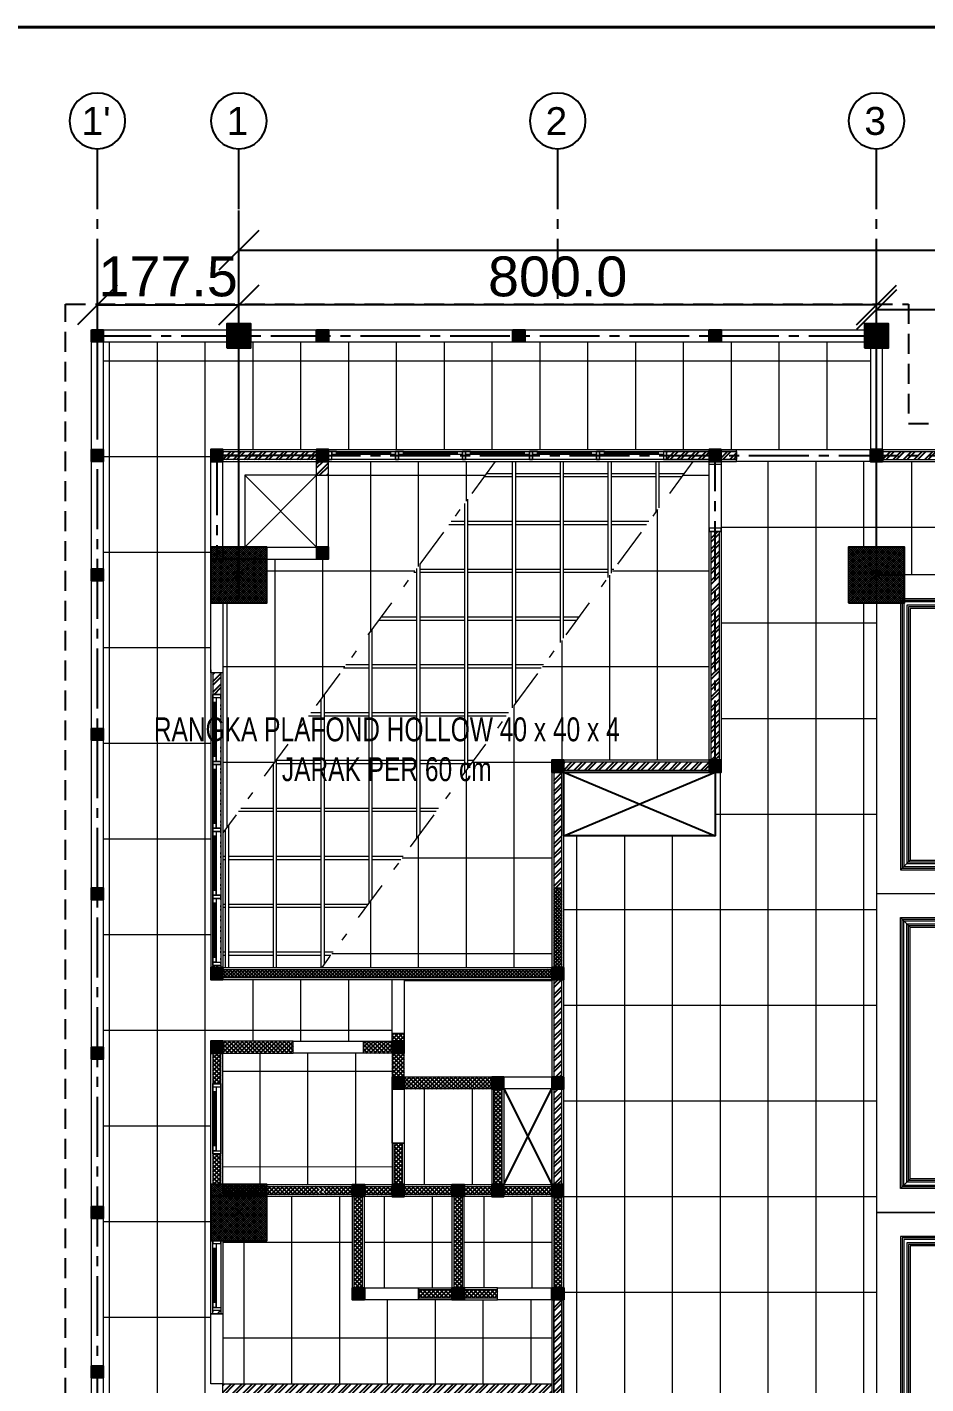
# Model space of a CAD drawing. Header units: inches. Extents: x 249 to 1192, y -18 to 440.
# Drawn here: x 343.33 to 354.6, y 207.46 to 224.49 of the extents above; entities that cross this region are included whole.
import ezdxf
from ezdxf.enums import TextEntityAlignment as Align

# ---------------------------------------------------------------- set-up
doc = ezdxf.new("R2010")
doc.units = ezdxf.units.IN
doc.header["$MEASUREMENT"] = 0
for name, pattern in [('CENTER2', [1.125, 0.75, -0.125, 0.125, -0.125]), ('DASHDOT', [1, 0.5, -0.25, 0, -0.25]), ('DASHED2', [0.375, 0.25, -0.125])]:
    doc.linetypes.add(name, pattern=pattern)
for name, color, linetype, lineweight in [('ARSIR BETON', 8, 'Continuous', 0), ('DIMENSI', 85, 'Continuous', 20), ('DINDING', 6, 'Continuous', 0), ('DINDING2', 137, 'Continuous', 20), ('GRS KOP', 1, 'Continuous', 40), ('KACA', 141, 'Continuous', 30), ('KOP', 7, 'Continuous', 20), ('KUSEN', 16, 'Continuous', 15), ('lan', 7, 'Continuous', 15), ('lan1', 7, 'Continuous', 9), ('NOT', 7, 'Continuous', 9), ('pla', 42, 'Continuous', 15), ('TEXT (KETERANGAN)', 7, 'Continuous', 25)]:
    doc.layers.add(name, color=color, linetype=linetype, lineweight=lineweight)
for name, color, linetype in [('ARSIR DINDING', 64, 'Continuous'), ('AS', 15, 'CENTER2'), ('ATAP', 123, 'Continuous'), ('KOLOM', 5, 'Continuous')]:
    doc.layers.add(name, color=color, linetype=linetype)
doc.styles.add('S', font='SIMPLEX', dxfattribs={"width": 1.1})
doc.styles.get("Standard").update_dxf_attribs({"font": 'arial.ttf'})
doc.styles.add('style1', font='swisscl.ttf')
doc.dimstyles.new('UK. GDG PERTEMUAN', dxfattribs={"dimtxt": 0.5, "dimasz": 0.5, "dimexe": 0.5, "dimexo": 0.05, "dimgap": 0.1, "dimtad": 2, "dimdec": 0, "dimlfac": 100, "dimzin": 0, "dimdsep": 46, "dimtxsty": 'Standard', "dimblk": 'OBLIQUE', "dimcen": 0.09, "dimclrd": 8, "dimclre": 256, "dimclrt": 256, "dimadec": 0, "dimazin": 0, "dimtfac": 1, "dimtdec": 0, "dimtofl": 0, "dimtmove": 0, "dimatfit": 3, "dimldrblk": 'OBLIQUE', "dimfxl": 0, "dimtolj": 1, "dimtzin": 0, "dimarcsym": 0})
pattern_1 = [(45, (-341.12589, 15.37604), (-0.066291261, 0.066291261), []), (45, (-341.0817, 15.37604), (-0.066291261, 0.066291261), [])]
pattern_2 = [(45, (-341.125895, 15.376043), (-0.0265165043, 0.0265165043), []), (135, (-341.125895, 15.376043), (-0.0265165043, -0.0265165043), [])]

# ---------------------------------------------------------------- blocks, each defined once
blk = doc.blocks.new('K1')
at = {"layer": 'ARSIR BETON'}
h = blk.add_hatch(dxfattribs=at)
h.set_pattern_fill('ANSI37', color=256, scale=0.15, style=0)
h.set_pattern_definition([(45, (258.37489, 277.120751), (-0.01325825, 0.01325825), []), (135, (258.37489, 277.120751), (-0.01325825, -0.01325825), [])])
h.paths.add_polyline_path([(259.125, 277.171), (259.125, 277.871), (258.425, 277.871), (258.425, 277.171)])
at = {"layer": 'KOLOM'}
blk.add_lwpolyline([(258.425, 277.171), (259.125, 277.171), (259.125, 277.871), (258.425, 277.871)], close=True, dxfattribs=at)
for points in [[(258.725, 277.571), (258.825, 277.471)], [(258.725, 277.471), (258.825, 277.571)]]:
    blk.add_lwpolyline(points, dxfattribs=at)
blk = doc.blocks.new('K2')
at = {"layer": 'ARSIR BETON'}
h = blk.add_hatch(dxfattribs=at)
h.set_pattern_fill('ANSI37', color=256, scale=0.1, style=0)
h.set_pattern_definition([(45, (-38.743626, 268.082874), (-0.0088388, 0.0088388), []), (135, (-38.743626, 268.082874), (-0.0088388, -0.0088388), [])])
h.paths.add_polyline_path([(-38.594, 268.233), (-38.744, 268.233), (-38.744, 268.083), (-38.594, 268.083)])
at = {"layer": 'KOLOM'}
blk.add_lwpolyline([(-38.744, 268.083), (-38.594, 268.083), (-38.594, 268.233), (-38.744, 268.233)], close=True, dxfattribs=at)
blk = doc.blocks.new('_Oblique')
at = {"color": 0, "linetype": 'ByBlock', "lineweight": -2}
blk.add_line((-0.5, -0.5), (0.5, 0.5), dxfattribs=at)
blk = doc.blocks.new('*D528')
at = {"layer": 'DEFPOINTS', "color": 0}
for p in [(361.982, 220.944), (353.982, 218.49), (361.982, 218.49)]:
    blk.add_point(p, dxfattribs=at)
at = {"layer": 'DIMENSI', "lineweight": -2}
for p, q in [((353.982, 218.54), (353.982, 221.444)), ((361.982, 218.54), (361.982, 221.444))]:
    blk.add_line(p, q, dxfattribs=at)
at = {"layer": 'DIMENSI', "color": 8, "lineweight": -2}
blk.add_line((353.982, 220.944), (361.982, 220.944), dxfattribs=at)
at = {"layer": 'DIMENSI', "color": 8, "lineweight": -2, "xscale": 0.5, "yscale": 0.5, "zscale": 0.5, "rotation": 180}
blk.add_blockref('_Oblique', (353.982, 220.944), dxfattribs=at)
at = {"layer": 'DIMENSI', "color": 8, "lineweight": -2, "xscale": 0.5, "yscale": 0.5, "zscale": 0.5}
blk.add_blockref('_Oblique', (361.982, 220.944), dxfattribs=at)
at = {"layer": 'DIMENSI', "insert": (357.982, 221.299), "char_height": 0.5, "attachment_point": 5}
blk.add_mtext('\\A1;800.0', dxfattribs=at)
blk = doc.blocks.new('*D533')
at = {"layer": 'DEFPOINTS', "color": 0}
for p in [(345.982, 221.002), (345.982, 217.265), (353.982, 217.265)]:
    blk.add_point(p, dxfattribs=at)
at = {"layer": 'DIMENSI', "lineweight": -2}
for p, q in [((345.982, 217.315), (345.982, 221.502)), ((353.982, 217.315), (353.982, 221.502))]:
    blk.add_line(p, q, dxfattribs=at)
at = {"layer": 'DIMENSI', "color": 8, "lineweight": -2}
blk.add_line((353.982, 221.002), (345.982, 221.002), dxfattribs=at)
at = {"layer": 'DIMENSI', "color": 8, "lineweight": -2, "xscale": 0.5, "yscale": 0.5, "zscale": 0.5, "rotation": 180}
blk.add_blockref('_Oblique', (345.982, 221.002), dxfattribs=at)
at = {"layer": 'DIMENSI', "color": 8, "lineweight": -2, "xscale": 0.5, "yscale": 0.5, "zscale": 0.5}
blk.add_blockref('_Oblique', (353.982, 221.002), dxfattribs=at)
at = {"layer": 'DIMENSI', "insert": (349.982, 221.357), "char_height": 0.5, "attachment_point": 5}
blk.add_mtext('\\A1;800.0', dxfattribs=at)
blk = doc.blocks.new('NAV')
blk.add_circle((0, -0.4), 0.35)
at = {"style": 'S', "width": 0.75, "flags": 4}
blk.add_attdef('AV', text='', height=0.3, dxfattribs=at).set_placement((0, -0.4), align=Align.MIDDLE)
blk = doc.blocks.new('*D535')
at = {"layer": 'DEFPOINTS', "color": 0}
for p in [(345.982, 221.002), (344.207, 219.99), (345.982, 219.99)]:
    blk.add_point(p, dxfattribs=at)
at = {"layer": 'DIMENSI', "lineweight": -2}
for p, q in [((344.207, 220.04), (344.207, 221.502)), ((345.982, 220.04), (345.982, 221.502))]:
    blk.add_line(p, q, dxfattribs=at)
at = {"layer": 'DIMENSI', "color": 8, "lineweight": -2}
blk.add_line((344.207, 221.002), (345.982, 221.002), dxfattribs=at)
at = {"layer": 'DIMENSI', "color": 8, "lineweight": -2, "xscale": 0.5, "yscale": 0.5, "zscale": 0.5, "rotation": 180}
blk.add_blockref('_Oblique', (344.207, 221.002), dxfattribs=at)
at = {"layer": 'DIMENSI', "color": 8, "lineweight": -2, "xscale": 0.5, "yscale": 0.5, "zscale": 0.5}
blk.add_blockref('_Oblique', (345.982, 221.002), dxfattribs=at)
at = {"layer": 'DIMENSI', "insert": (345.095, 221.357), "char_height": 0.5, "attachment_point": 5}
blk.add_mtext('\\A1;177.5', dxfattribs=at)
blk = doc.blocks.new('*D536')
at = {"layer": 'DEFPOINTS', "color": 0}
for p in [(396.982, 221.688), (345.982, 220.04), (396.982, 219.992)]:
    blk.add_point(p, dxfattribs=at)
at = {"layer": 'DIMENSI', "lineweight": -2}
for p, q in [((345.982, 220.09), (345.982, 222.188)), ((396.982, 220.042), (396.982, 222.188))]:
    blk.add_line(p, q, dxfattribs=at)
at = {"layer": 'DIMENSI', "color": 8, "lineweight": -2}
blk.add_line((345.982, 221.688), (396.982, 221.688), dxfattribs=at)
at = {"layer": 'DIMENSI', "color": 8, "lineweight": -2, "xscale": 0.5, "yscale": 0.5, "zscale": 0.5, "rotation": 180}
blk.add_blockref('_Oblique', (345.982, 221.688), dxfattribs=at)
at = {"layer": 'DIMENSI', "color": 8, "lineweight": -2, "xscale": 0.5, "yscale": 0.5, "zscale": 0.5}
blk.add_blockref('_Oblique', (396.982, 221.688), dxfattribs=at)
at = {"layer": 'DIMENSI', "insert": (371.482, 222.043), "char_height": 0.5, "attachment_point": 5}
blk.add_mtext('\\A1;5100.0', dxfattribs=at)
blk = doc.blocks.new('PL')
blk.add_line((561.851, 407.829), (560.437, 407.829))
for points in [[(560.437, 403.829), (568.437, 403.829), (568.437, 411.829), (560.437, 411.829)], [(564.137, 410.539), (564.137, 411.529), (560.737, 411.529), (560.737, 408.129), (561.727, 408.129)], [(564.137, 410.539), (564.137, 411.529), (560.737, 411.529), (560.737, 408.129), (561.727, 408.129)], [(564.117, 410.547), (564.117, 411.509), (560.757, 411.509), (560.757, 408.149), (561.718, 408.149)], [(564.097, 410.555), (564.097, 411.489), (560.777, 411.489), (560.777, 408.169), (561.71, 408.169)], [(564.057, 410.572), (564.057, 411.449), (560.817, 411.449), (560.817, 408.209), (561.693, 408.209)], [(564.037, 410.58), (564.037, 411.429), (560.837, 411.429), (560.837, 408.229), (561.685, 408.229)], [(564.017, 410.588), (564.017, 411.409), (560.857, 411.409), (560.857, 408.249), (561.677, 408.249)], [(564.137, 405.118), (564.137, 404.129), (560.737, 404.129), (560.737, 407.529), (561.727, 407.529)], [(564.137, 405.118), (564.137, 404.129), (560.737, 404.129), (560.737, 407.529), (561.727, 407.529)], [(564.137, 405.118), (564.137, 404.129), (560.737, 404.129), (560.737, 407.529), (561.727, 407.529)], [(564.117, 405.11), (564.117, 404.149), (560.757, 404.149), (560.757, 407.509), (561.718, 407.509)], [(564.097, 405.102), (564.097, 404.169), (560.777, 404.169), (560.777, 407.489), (561.71, 407.489)], [(564.057, 405.085), (564.057, 404.209), (560.817, 404.209), (560.817, 407.449), (561.693, 407.449)], [(564.037, 405.077), (564.037, 404.229), (560.837, 404.229), (560.837, 407.429), (561.685, 407.429)], [(564.017, 405.069), (564.017, 404.249), (560.857, 404.249), (560.857, 407.409), (561.677, 407.409)], [(560.437, 395.829), (568.437, 395.829), (568.437, 403.829), (560.437, 403.829)], [(564.137, 402.539), (564.137, 403.529), (560.737, 403.529), (560.737, 400.129), (561.727, 400.129)], [(564.137, 402.539), (564.137, 403.529), (560.737, 403.529), (560.737, 400.129), (561.727, 400.129)], [(564.117, 402.547), (564.117, 403.509), (560.757, 403.509), (560.757, 400.149), (561.718, 400.149)], [(564.097, 402.555), (564.097, 403.489), (560.777, 403.489), (560.777, 400.169), (561.71, 400.169)], [(564.057, 402.572), (564.057, 403.449), (560.817, 403.449), (560.817, 400.209), (561.693, 400.209)], [(564.037, 402.58), (564.037, 403.429), (560.837, 403.429), (560.837, 400.229), (561.685, 400.229)], [(564.017, 402.588), (564.017, 403.409), (560.857, 403.409), (560.857, 400.249), (561.677, 400.249)]]:
    blk.add_lwpolyline(points, close=True)
for points in [[(560.857, 408.249), (560.737, 408.129)], [(560.857, 407.409), (560.737, 407.529)], [(560.857, 404.249), (560.737, 404.129)]]:
    blk.add_lwpolyline(points)
blk = doc.blocks.new('KOP-ARS')
at = {"layer": 'GRS KOP'}
blk.add_line((83, 54), (1, 54), dxfattribs=at)
at = {"layer": 'KOP'}
for tag, height, p in [('SUKMA', 0.2, (78, 9.9)), ('1:100', 0.25, (81.3, 5.5)), ('1:100', 0.25, (81.3, 4.9)), ('1:100', 0.25, (81.3, 4.3)), ('AR-01', 0.35, (78.15, 2.7)), ('10', 0.35, (81.3, 2.7)), ('2012', 0.35, (81.3, 1.7))]:
    blk.add_attdef(tag, text='', height=height, dxfattribs=at).set_placement(p, align=Align.MIDDLE)
for p in [(73.7, 5.325), (73.7, 4.725), (73.7, 4.125)]:
    blk.add_attdef('-', p, '', height=0.35, dxfattribs=at)

msp = doc.modelspace()

# ---------------------------------------------------------------- hatches: boundary and pattern name
at = {"layer": 'ARSIR BETON'}
h = msp.add_hatch(dxfattribs=at)
h.set_pattern_fill('ANSI37', color=256, scale=0.15, style=0)
h.set_pattern_definition([(45, (353.582443, 217.214715), (-0.01325825, 0.01325825), []), (135, (353.582443, 217.214715), (-0.01325825, -0.01325825), [])])
h.paths.add_polyline_path([(354.3324, 217.2647), (354.3324, 217.9647), (353.6324, 217.9647), (353.6324, 217.2647)])
at = {"layer": 'ARSIR DINDING'}
h = msp.add_hatch(dxfattribs=at)
h.set_pattern_fill('ANSI32', color=256, scale=0.25, style=0)
h.set_pattern_definition([(45, (345.78219, 219.06472), (-0.066291, 0.066291), []), (45, (345.82638, 219.06472), (-0.066291, 0.066291), [])])
h.paths.add_polyline_path([(346.9572, 219.0647), (345.7822, 219.0647), (345.7822, 219.1647), (346.9572, 219.1647)])
h = msp.add_hatch(dxfattribs=at)
h.set_pattern_fill('ANSI32', color=256, scale=0.25, style=0)
h.set_pattern_definition([(45, (351.3479, 219.06472), (-0.066291, 0.066291), []), (45, (351.39209, 219.06472), (-0.066291, 0.066291), [])])
h.paths.add_polyline_path([(351.3479, 219.0647), (352.2274, 219.0647), (352.2274, 219.1647), (351.3479, 219.1647)])
h = msp.add_hatch(dxfattribs=at)
h.set_pattern_fill('ANSI32', color=256, scale=0.25, style=0)
h.set_pattern_definition([(45, (354.05744, 219.06472), (-0.066291, 0.066291), []), (45, (354.10164, 219.06472), (-0.066291, 0.066291), [])])
h.paths.add_polyline_path([(354.9322, 219.1147), (354.0574, 219.1147), (354.0574, 219.0647), (354.9322, 219.0647)])
h.paths.add_polyline_path([(354.9322, 219.1647), (354.0574, 219.1647), (354.0574, 219.1147), (354.9322, 219.1147)])
h = msp.add_hatch(dxfattribs=at)
h.set_pattern_fill('ANSI32', color=256, scale=0.25, style=0)
h.set_pattern_definition(pattern_1)
h.paths.add_polyline_path([(347.1072, 218.8647), (347.1072, 219.0397), (346.9572, 219.0397), (346.9572, 218.8647)])
h = msp.add_hatch(dxfattribs=at)
h.set_pattern_fill('ANSI32', color=256, scale=0.25, style=0)
h.set_pattern_definition([(45, (351.90693, 215.29023), (-0.0662913, 0.0662913), []), (45, (351.95113, 215.29023), (-0.0662913, 0.0662913), [])])
h.paths.add_polyline_path([(351.9069, 218.1597), (352.0069, 218.1597), (352.0069, 215.2902), (351.9069, 215.2902)])
h = msp.add_hatch(dxfattribs=at)
h.set_pattern_fill('ANSI32', color=256, scale=0.25, style=0)
h.set_pattern_definition([(45, (345.65719, 212.56471), (-0.0662913, 0.0662913), []), (45, (345.70138, 212.56471), (-0.0662913, 0.0662913), [])])
h.paths.add_polyline_path([(345.7571, 212.7149), (345.6572, 212.7149), (345.6572, 212.5647), (345.7822, 212.5647), (345.7822, 212.6647), (345.7572, 212.6647), (345.7572, 216.3847), (345.6572, 216.3847), (345.6572, 216.1157), (345.7571, 216.1157)])
h = msp.add_hatch(dxfattribs=at)
h.set_pattern_fill('ANSI32', color=256, scale=0.25, style=0)
h.set_pattern_definition([(45, (345.63229, 195.09043), (-0.06629126, 0.06629126), []), (45, (345.67648, 195.09043), (-0.06629126, 0.06629126), [])])
h.paths.add_polyline_path([(349.9324, 213.6897), (350.0324, 213.6897), (350.0324, 215.2649), (349.9324, 215.2649)])
h = msp.add_hatch(dxfattribs=at)
h.set_pattern_fill('ANSI32', color=256, scale=0.25, style=0)
h.set_pattern_definition([(45, (350.05719, 215.1649), (-0.0662913, 0.0662913), []), (45, (350.10138, 215.1649), (-0.0662913, 0.0662913), [])])
edge = h.paths.add_edge_path()
edge.add_line((350.0572, 215.1649), (351.9569, 215.1649))
edge.add_line((351.9569, 215.1649), (351.9569, 215.2649))
edge.add_line((351.9569, 215.2649), (350.0572, 215.2649))
h = msp.add_hatch(dxfattribs=at)
h.set_pattern_fill('ANSI37', color=256, scale=0.25, style=0)
h.set_pattern_definition([(45, (349.932418, 212.68971), (-0.0220971, 0.0220971), []), (135, (349.932418, 212.68971), (-0.0220971, -0.0220971), [])])
h.paths.add_polyline_path([(350.0324, 213.6897), (349.9324, 213.6897), (349.9324, 212.6897), (350.0324, 212.6897)])
h = msp.add_hatch(dxfattribs=at)
h.set_pattern_fill('ANSI37', color=256, scale=0.25, style=0)
h.set_pattern_definition([(45, (345.657187, 212.56471), (-0.02209709, 0.02209709), []), (135, (345.657187, 212.56471), (-0.02209709, -0.02209709), [])])
h.paths.add_polyline_path([(345.7822, 212.6647), (345.7822, 212.5647), (349.9074, 212.5647), (349.9074, 212.6647)])
h = msp.add_hatch(dxfattribs=at)
h.set_pattern_fill('ANSI32', color=256, scale=0.25, style=0)
h.set_pattern_definition([(45, (349.93243, 209.965), (-0.0662913, 0.0662913), []), (45, (349.97662, 209.965), (-0.0662913, 0.0662913), [])])
h.paths.add_polyline_path([(349.9324, 209.965), (350.0324, 209.965), (350.0324, 212.5397), (349.9324, 212.5397)])
h = msp.add_hatch(dxfattribs=at)
h.set_pattern_fill('ANSI37', color=256, scale=0.3, style=0)
h.set_pattern_definition(pattern_2)
h.paths.add_polyline_path([(349.1575, 211.265), (349.1575, 211.315), (348.057, 211.315), (348.057, 211.165), (349.1575, 211.165)])
h.paths.add_polyline_path([(348.057, 211.6147), (347.907, 211.6147), (347.907, 211.315), (348.057, 211.315)])
h.paths.add_polyline_path([(347.907, 211.7647), (347.5443, 211.7647), (347.5443, 211.6147), (347.907, 211.6147)])
h.paths.add_polyline_path([(348.057, 211.8597), (348.032, 211.8597), (348.032, 211.8597), (347.932, 211.8597), (347.907, 211.8597), (347.907, 211.7647), (348.057, 211.7647)])
h.paths.add_polyline_path([(346.6641, 211.7647), (345.7822, 211.7647), (345.7822, 211.6147), (346.6641, 211.6147)])
h.paths.add_polyline_path([(345.6572, 211.2299), (345.7572, 211.2299), (345.7572, 211.6147), (345.6572, 211.6147)])
h.paths.add_polyline_path([(345.7572, 210.3498), (345.6572, 210.3498), (345.6572, 209.965), (345.7572, 209.965)])
h = msp.add_hatch(dxfattribs=at)
h.set_pattern_fill('ANSI37', color=256, scale=0.3, style=0)
h.set_pattern_definition([(45, (349.182546, 209.965), (-0.0265165, 0.0265165), []), (135, (349.182546, 209.965), (-0.0265165, -0.0265165), [])])
h.paths.add_polyline_path([(349.2825, 211.165), (349.1825, 211.165), (349.1825, 209.965), (349.2825, 209.965)])
h = msp.add_hatch(dxfattribs=at)
h.set_pattern_fill('ANSI37', color=256, scale=0.3, style=0)
h.set_pattern_definition([(45, (347.93197, 209.965), (-0.0265165, 0.0265165), []), (135, (347.93197, 209.965), (-0.0265165, -0.0265165), [])])
h.paths.add_polyline_path([(348.032, 209.965), (347.932, 209.965), (347.932, 210.485), (348.032, 210.485)])
h = msp.add_hatch(dxfattribs=at)
h.set_pattern_fill('ANSI37', color=256, scale=0.3, style=0)
h.set_pattern_definition(pattern_2)
h.paths.add_polyline_path([(347.907, 209.9402), (347.5562, 209.9402), (347.5562, 209.8403), (347.907, 209.8403)])
h.paths.add_polyline_path([(348.6568, 209.9402), (348.057, 209.9402), (348.057, 209.8403), (348.6568, 209.8403)])
h.paths.add_polyline_path([(349.1575, 209.9402), (348.8068, 209.9402), (348.8068, 209.8403), (349.1575, 209.8403)])
h.paths.add_polyline_path([(349.907, 209.9402), (349.3075, 209.9402), (349.3075, 209.8403), (349.907, 209.8403)])
h.paths.add_polyline_path([(347.2751, 209.935), (347.2751, 209.9402), (347.0676, 209.9402), (347.0676, 209.935), (347.052, 209.935), (347.052, 209.845), (347.069, 209.845), (347.069, 209.8403), (347.4062, 209.8403), (347.4062, 209.9402), (347.3713, 209.9402), (347.3713, 209.935), (347.3533, 209.935), (347.3233, 209.935), (347.3233, 209.9402), (347.315, 209.9402), (347.315, 209.935)])
h.paths.add_polyline_path([(346.9883, 209.935), (346.9713, 209.935), (346.9713, 209.9402), (345.7822, 209.9402), (345.7822, 209.8403), (346.669, 209.8403), (346.669, 209.845), (346.687, 209.845), (346.717, 209.845), (346.717, 209.8403), (346.7254, 209.8403), (346.7254, 209.845), (346.7652, 209.845), (346.7652, 209.8403), (346.9727, 209.8403), (346.9727, 209.845), (346.9883, 209.845)])
h.paths.add_polyline_path([(347.044, 209.935), (347.0277, 209.935), (347.0277, 209.9402), (347.0175, 209.938, -0.4141844), (347.0193, 209.9362), (347.0193, 209.935), (346.9963, 209.935), (346.9963, 209.845), (347.0126, 209.845), (347.0126, 209.8403), (347.0228, 209.842, -0.4142428), (347.021, 209.8438), (347.021, 209.845), (347.044, 209.845)])
h = msp.add_hatch(dxfattribs=at)
h.set_pattern_fill('ANSI37', color=256, scale=0.3, style=0)
h.set_pattern_definition([(45, (353.356864, 198.61968), (-0.0265165, 0.0265165), []), (135, (353.356864, 198.61968), (-0.0265165, -0.0265165), [])])
h.paths.add_polyline_path([(347.5312, 209.8198), (347.431, 209.8198), (347.431, 208.6698), (347.5312, 208.6698)])
h = msp.add_hatch(dxfattribs=at)
h.set_pattern_fill('ANSI37', color=256, scale=0.3, style=0)
h.set_pattern_definition([(45, (354.60748, 198.61968), (-0.0265165, 0.0265165), []), (135, (354.60748, 198.61968), (-0.0265165, -0.0265165), [])])
h.paths.add_polyline_path([(348.7818, 209.8198), (348.6816, 209.8198), (348.6816, 208.6698), (348.7818, 208.6698)])
h = msp.add_hatch(dxfattribs=at)
h.set_pattern_fill('ANSI37', color=256, scale=0.3, style=0)
h.set_pattern_definition([(45, (349.93243, 208.669743), (-0.0265165, 0.0265165), []), (135, (349.93243, 208.669743), (-0.0265165, -0.0265165), [])])
h.paths.add_polyline_path([(350.0324, 209.815), (349.9324, 209.815), (349.9324, 208.6697), (350.0324, 208.6697)])
h = msp.add_hatch(dxfattribs=at)
h.set_pattern_fill('ANSI32', color=256, scale=0.25, style=0)
h.set_pattern_definition(pattern_1)
h.paths.add_polyline_path([(345.7572, 209.2647), (345.7572, 208.3845), (345.6572, 208.3845), (345.6572, 208.3447), (345.7572, 208.3447), (345.7572, 209.2647)])
h.paths.add_polyline_path([(345.6572, 208.8047), (345.6572, 209.2647), (345.6572, 209.2647)])
h = msp.add_hatch(dxfattribs=at)
h.set_pattern_fill('ANSI37', color=256, scale=0.3, style=0)
h.set_pattern_definition([(45, (348.236264, 208.544743), (-0.0265165, 0.0265165), []), (135, (348.236264, 208.544743), (-0.0265165, -0.0265165), [])])
h.paths.add_polyline_path([(348.2363, 208.5447), (349.2274, 208.5447), (349.2274, 208.6447), (348.2363, 208.6447)])
h = msp.add_hatch(dxfattribs=at)
h.set_pattern_fill('ANSI32', color=256, scale=0.25, style=0)
h.set_pattern_definition([(45, (349.93243, 196.08971), (-0.06629126, 0.06629126), []), (45, (349.97663, 196.08971), (-0.06629126, 0.06629126), [])])
h.paths.add_polyline_path([(349.9324, 208.5197), (350.0325, 208.5197), (350.0325, 196.0897), (349.9324, 196.0897)])
h = msp.add_hatch(dxfattribs=at)
h.set_pattern_fill('ANSI32', color=256, scale=0.25, style=0)
h.set_pattern_definition([(45, (345.63221, 198.58949), (-0.0662913, 0.0662913), []), (45, (345.6764, 198.58949), (-0.0662913, 0.0662913), [])])
h.paths.add_polyline_path([(349.9074, 207.3145), (349.9074, 207.4645), (345.7822, 207.4645), (345.7822, 207.3145)])

# ---------------------------------------------------------------- linework, layer by layer
for points in [[(353.9074, 219.1897), (354.0574, 219.1897), (354.0574, 219.0397), (353.9074, 219.0397)], [(350.0575, 215.1399), (351.9569, 215.1399), (351.9569, 214.3399), (350.0575, 214.3399)]]:
    msp.add_lwpolyline(points, close=True)
for points in [[(350.0575, 214.3399), (351.9569, 215.1399)], [(350.0575, 215.1399), (351.9569, 214.3399)], [(349.3075, 211.165), (349.9074, 209.965)], [(349.3075, 209.965), (349.9071, 211.165)]]:
    msp.add_lwpolyline(points)
at = {"layer": 'AS'}
for points in [[(344.2072, 221.0807), (344.2072, 222.9615)], [(345.9824, 221.0807), (345.9824, 222.9615)], [(349.9824, 221.0807), (349.9824, 222.9615)], [(353.9824, 221.0807), (353.9824, 222.9615)], [(361.983, 191.1902), (344.2072, 191.1902), (344.2072, 220.6897)], [(353.9824, 219.0397), (353.9824, 220.6897)], [(344.1322, 220.6147), (354.0574, 220.6147)], [(345.6322, 219.1147), (386.3322, 219.1147)], [(347.1072, 219.1147), (345.6322, 219.1147)], [(345.7072, 219.1147), (345.7072, 217.8147)], [(351.9569, 215.2902), (351.9569, 219.1147)]]:
    msp.add_lwpolyline(points, dxfattribs=at)
at = {"layer": 'ATAP', "linetype": 'DASHED2'}
msp.add_lwpolyline([(344.1322, 194.1652), (343.8072, 194.1652), (343.8072, 221.0137), (354.3824, 221.0137), (354.3824, 219.5147), (386.6822, 219.5147), (386.6822, 218.0402), (388.6322, 218.0402), (388.6322, 217.6902)], dxfattribs=at)
at = {"layer": 'DINDING'}
for points in [[(344.1322, 194.1652), (344.1322, 220.6897)], [(344.1322, 220.6897), (354.0574, 220.6897)], [(361.983, 191.2652), (344.2822, 191.2652), (344.2822, 220.6897)], [(353.9074, 220.6897), (353.9074, 219.0397)], [(354.0574, 219.0397), (354.0574, 220.6897)], [(344.1322, 220.5397), (354.0574, 220.5397)], [(345.6322, 217.8147), (345.6322, 219.1897), (351.7569, 219.1897)], [(345.6322, 219.1897), (352.2274, 219.1897)], [(345.6322, 217.8147), (347.1072, 217.8147), (347.1072, 219.1897)], [(346.3322, 217.9647), (346.9572, 217.9647), (346.9572, 219.1897)], [(353.9074, 219.1897), (386.3322, 219.1897)], [(345.6322, 219.0397), (352.2274, 219.0397)], [(345.7822, 217.8147), (345.7822, 219.0397), (351.6069, 219.0397)], [(353.9074, 219.0397), (386.3322, 219.0397)], [(346.9572, 218.8647), (346.0572, 217.9647)], [(346.0572, 218.8647), (346.9572, 217.9647)], [(346.9572, 218.8647), (347.1072, 218.8647)], [(345.6322, 216.4247), (345.6322, 212.5397), (350.0574, 212.5397)], [(345.7822, 216.4247), (345.7822, 212.6897), (350.0574, 212.6897)], [(350.0575, 196.0147), (350.0574, 215.2899), (349.9074, 215.2899), (349.9075, 196.0147)], [(350.0572, 215.1399), (351.9569, 215.1399), (351.9569, 215.2899), (350.0571, 215.2899)], [(345.6322, 209.965), (345.6322, 211.7647)], [(345.7822, 209.9647), (345.7822, 211.7647)], [(348.057, 211.6147), (347.907, 211.6147), (347.907, 209.965), (348.057, 209.965)], [(349.1575, 211.315), (349.9074, 211.315)], [(349.1575, 211.265), (349.1575, 209.815)], [(347.907, 210.485), (348.057, 210.485)], [(348.057, 210.485), (348.057, 209.965)], [(349.9074, 207.3145), (345.7822, 207.3145), (345.7822, 207.4645), (349.9074, 207.4645)]]:
    msp.add_lwpolyline(points, dxfattribs=at)
for points in [[(346.0572, 217.9647), (346.9572, 217.9647), (346.9572, 218.8647), (346.0572, 218.8647)], [(351.8819, 218.1597), (352.0319, 218.1597), (352.0319, 215.2902), (351.8819, 215.2902)], [(348.057, 211.7647), (347.907, 211.7647), (347.907, 211.8597), (348.057, 211.8597)], [(346.6641, 211.7647), (345.6322, 211.7647), (345.6322, 211.6147), (346.6641, 211.6147)], [(347.5443, 211.7647), (347.907, 211.7647), (347.907, 211.6147), (347.5443, 211.6147)], [(347.907, 211.315), (348.057, 211.315), (348.057, 211.6147), (347.907, 211.6147)], [(348.057, 211.315), (349.1575, 211.315), (349.1575, 211.165), (348.057, 211.165)], [(349.9071, 211.165), (349.3075, 211.165), (349.3075, 209.965), (349.9074, 209.965)], [(345.6322, 209.965), (350.057, 209.965), (350.057, 209.815), (345.6322, 209.815)], [(347.5562, 208.6698), (347.4062, 208.6698), (347.4062, 209.8198), (347.5562, 209.8198)], [(348.8068, 208.6698), (348.6568, 208.6698), (348.6568, 209.8198), (348.8068, 209.8198)], [(345.6322, 209.2647), (345.7822, 209.2647), (345.7822, 208.3447), (345.6322, 208.3447)], [(348.6568, 208.5197), (348.2363, 208.5197), (348.2363, 208.6697), (348.6568, 208.6697)], [(348.8068, 208.5197), (349.2274, 208.5197), (349.2274, 208.6697), (348.8068, 208.6697)]]:
    msp.add_lwpolyline(points, close=True, dxfattribs=at)
at = {"layer": 'DINDING2'}
for points in [[(346.9572, 219.0647), (345.7822, 219.0647), (345.7822, 219.1647), (346.9572, 219.1647)], [(352.2274, 219.0647), (347.1072, 219.0647), (347.1072, 219.1647), (352.2274, 219.1647)], [(351.3479, 219.0647), (352.2274, 219.0647), (352.2274, 219.1647), (351.3479, 219.1647)], [(351.9069, 218.1597), (352.0069, 218.1597), (352.0069, 215.2902), (351.9069, 215.2902)], [(349.9324, 209.965), (350.0324, 209.965), (350.0324, 212.5397), (349.9324, 212.5397)], [(345.6572, 209.965), (345.7572, 209.965), (345.7572, 211.6147), (345.6572, 211.6147)], [(349.1825, 211.165), (349.2825, 211.165), (349.2825, 209.965), (349.1825, 209.965)], [(348.032, 209.965), (347.932, 209.965), (347.932, 210.485), (348.032, 210.485)], [(345.7822, 209.9402), (349.907, 209.9402), (349.907, 209.8403), (345.7822, 209.8403)], [(347.431, 209.8198), (347.5312, 209.8198), (347.5312, 208.6697), (347.431, 208.6697)], [(348.6816, 209.8198), (348.7818, 209.8198), (348.7818, 208.6697), (348.6816, 208.6697)], [(345.6572, 209.2647), (345.7572, 209.2647), (345.7572, 208.3447), (345.6572, 208.3447)], [(348.2363, 208.5447), (349.2274, 208.5447), (349.2274, 208.6447), (348.2363, 208.6447)], [(349.9324, 208.5197), (350.0325, 208.5197), (350.0325, 196.0897), (349.9324, 196.0897)]]:
    msp.add_lwpolyline(points, close=True, dxfattribs=at)
for points in [[(353.9074, 219.1647), (386.3322, 219.1647)], [(353.9074, 219.0647), (386.3322, 219.0647)], [(345.6572, 216.3847), (345.6572, 212.5647), (350.0574, 212.5647)], [(345.7572, 216.3847), (345.7572, 212.6647), (350.0574, 212.6647)], [(350.0325, 196.0147), (350.0324, 215.2649), (349.9324, 215.2649), (349.9325, 196.0147)], [(350.0572, 215.1649), (351.9569, 215.1649), (351.9569, 215.2649), (350.0572, 215.2649)], [(349.9324, 213.6897), (350.0324, 213.6897)]]:
    msp.add_lwpolyline(points, dxfattribs=at)
at = {"layer": 'KACA'}
for points in [[(347.8871, 219.1447), (347.2069, 219.1447)], [(348.7273, 219.1447), (348.0471, 219.1447)], [(349.5675, 219.1447), (348.8873, 219.1447)], [(350.4077, 219.1447), (349.7275, 219.1447)], [(351.2479, 219.1447), (350.5677, 219.1447)], [(345.6772, 216.0157), (345.6772, 215.3355)], [(345.6772, 215.1755), (345.6772, 214.4953)], [(345.6772, 214.3353), (345.6772, 213.6551)], [(345.6772, 213.4951), (345.6772, 212.8149)], [(345.6772, 211.1299), (345.6772, 210.4498)], [(345.6772, 209.1647), (345.6772, 208.4845)]]:
    msp.add_lwpolyline(points, dxfattribs=at)
at = {"layer": 'KOLOM'}
msp.add_lwpolyline([(353.6324, 217.2647), (354.3324, 217.2647), (354.3324, 217.9647), (353.6324, 217.9647)], close=True, dxfattribs=at)
for points in [[(353.9324, 217.6647), (354.0324, 217.5647)], [(353.9324, 217.5647), (354.0324, 217.6647)]]:
    msp.add_lwpolyline(points, dxfattribs=at)
at = {"layer": 'KUSEN'}
for points in [[(347.9871, 219.0647), (347.1069, 219.0647), (347.1069, 219.1647), (347.9871, 219.1647)], [(347.1069, 219.0647), (347.1469, 219.0647), (347.1469, 219.1647), (347.1069, 219.1647)], [(347.1469, 219.1247), (347.1469, 219.1647), (347.9471, 219.1647), (347.9471, 219.1247)], [(348.8273, 219.0647), (347.9471, 219.0647), (347.9471, 219.1647), (348.8273, 219.1647)], [(347.9471, 219.0647), (347.9871, 219.0647), (347.9871, 219.1647), (347.9471, 219.1647)], [(347.9471, 219.1647), (347.9471, 219.0647), (347.9871, 219.0647), (347.9871, 219.1647)], [(347.9871, 219.1247), (347.9871, 219.1647), (348.7873, 219.1647), (348.7873, 219.1247)], [(349.6675, 219.0647), (348.7873, 219.0647), (348.7873, 219.1647), (349.6675, 219.1647)], [(348.7873, 219.0647), (348.8273, 219.0647), (348.8273, 219.1647), (348.7873, 219.1647)], [(348.7873, 219.1647), (348.7873, 219.0647), (348.8273, 219.0647), (348.8273, 219.1647)], [(348.8273, 219.1247), (348.8273, 219.1647), (349.6275, 219.1647), (349.6275, 219.1247)], [(350.5077, 219.0647), (349.6275, 219.0647), (349.6275, 219.1647), (350.5077, 219.1647)], [(349.6275, 219.0647), (349.6675, 219.0647), (349.6675, 219.1647), (349.6275, 219.1647)], [(349.6275, 219.1647), (349.6275, 219.0647), (349.6675, 219.0647), (349.6675, 219.1647)], [(349.6675, 219.1247), (349.6675, 219.1647), (350.4677, 219.1647), (350.4677, 219.1247)], [(351.3479, 219.0647), (350.4677, 219.0647), (350.4677, 219.1647), (351.3479, 219.1647)], [(350.4677, 219.0647), (350.5077, 219.0647), (350.5077, 219.1647), (350.4677, 219.1647)], [(350.4677, 219.1647), (350.4677, 219.0647), (350.5077, 219.0647), (350.5077, 219.1647)], [(350.5077, 219.1247), (350.5077, 219.1647), (351.3079, 219.1647), (351.3079, 219.1247)], [(351.3079, 219.1647), (351.3079, 219.0647), (351.3479, 219.0647), (351.3479, 219.1647)], [(352.0319, 219.0397), (352.0319, 218.9997), (351.8819, 218.9997), (351.8819, 219.0397)], [(352.0319, 218.1597), (352.0319, 218.1997), (351.8819, 218.1997), (351.8819, 218.1597)], [(345.6572, 216.0757), (345.7572, 216.0757), (345.7572, 216.1157), (345.6572, 216.1157)], [(345.7572, 215.2355), (345.6572, 215.2355), (345.6572, 216.1157), (345.7572, 216.1157)], [(345.6572, 216.1157), (345.7572, 216.1157), (345.7572, 212.7149), (345.6572, 212.7149)], [(345.6972, 215.2755), (345.6572, 215.2755), (345.6572, 216.0757), (345.6972, 216.0757)], [(345.6572, 215.2355), (345.7572, 215.2355), (345.7572, 215.2755), (345.6572, 215.2755)], [(345.7572, 214.3953), (345.6572, 214.3953), (345.6572, 215.2755), (345.7572, 215.2755)], [(345.6572, 215.2755), (345.7572, 215.2755), (345.7572, 215.2355), (345.6572, 215.2355)], [(345.6972, 214.4353), (345.6572, 214.4353), (345.6572, 215.2355), (345.6972, 215.2355)], [(345.6572, 214.3953), (345.7572, 214.3953), (345.7572, 214.4353), (345.6572, 214.4353)], [(345.7572, 213.5551), (345.6572, 213.5551), (345.6572, 214.4353), (345.7572, 214.4353)], [(345.6572, 214.4353), (345.7572, 214.4353), (345.7572, 214.3953), (345.6572, 214.3953)], [(345.6972, 213.5951), (345.6572, 213.5951), (345.6572, 214.3953), (345.6972, 214.3953)], [(345.6572, 213.5551), (345.7572, 213.5551), (345.7572, 213.5951), (345.6572, 213.5951)], [(345.7572, 212.7149), (345.6572, 212.7149), (345.6572, 213.5951), (345.7572, 213.5951)], [(345.6572, 213.5951), (345.7572, 213.5951), (345.7572, 213.5551), (345.6572, 213.5551)], [(345.6972, 212.7549), (345.6572, 212.7549), (345.6572, 213.5551), (345.6972, 213.5551)], [(345.6572, 212.7549), (345.7572, 212.7549), (345.7572, 212.7149), (345.6572, 212.7149)], [(345.6572, 211.1899), (345.7572, 211.1899), (345.7572, 211.2299), (345.6572, 211.2299)], [(345.7572, 210.3498), (345.6572, 210.3498), (345.6572, 211.2299), (345.7572, 211.2299)], [(345.6972, 210.3898), (345.6572, 210.3898), (345.6572, 211.1899), (345.6972, 211.1899)], [(345.6572, 210.3898), (345.7572, 210.3898), (345.7572, 210.3498), (345.6572, 210.3498)], [(345.6572, 209.2247), (345.7572, 209.2247), (345.7572, 209.2647), (345.6572, 209.2647)], [(345.7572, 208.3845), (345.6572, 208.3845), (345.6572, 209.2647), (345.7572, 209.2647)], [(345.6972, 208.4245), (345.6572, 208.4245), (345.6572, 209.2247), (345.6972, 209.2247)], [(345.6572, 208.4245), (345.7572, 208.4245), (345.7572, 208.3845), (345.6572, 208.3845)]]:
    msp.add_lwpolyline(points, close=True, dxfattribs=at)
for points in [[(347.1469, 219.1247), (347.2069, 219.1247), (347.2069, 219.1647), (347.1469, 219.1647), (347.1469, 219.1247)], [(347.9471, 219.1247), (347.8871, 219.1247), (347.8871, 219.1647), (347.9471, 219.1647), (347.9471, 219.1247)], [(347.9871, 219.1247), (348.0471, 219.1247), (348.0471, 219.1647), (347.9871, 219.1647), (347.9871, 219.1247)], [(348.7873, 219.1247), (348.7273, 219.1247), (348.7273, 219.1647), (348.7873, 219.1647), (348.7873, 219.1247)], [(348.8273, 219.1247), (348.8873, 219.1247), (348.8873, 219.1647), (348.8273, 219.1647), (348.8273, 219.1247)], [(349.6275, 219.1247), (349.5675, 219.1247), (349.5675, 219.1647), (349.6275, 219.1647), (349.6275, 219.1247)], [(349.6675, 219.1247), (349.7275, 219.1247), (349.7275, 219.1647), (349.6675, 219.1647), (349.6675, 219.1247)], [(350.4677, 219.1247), (350.4077, 219.1247), (350.4077, 219.1647), (350.4677, 219.1647), (350.4677, 219.1247)], [(350.5077, 219.1247), (350.5677, 219.1247), (350.5677, 219.1647), (350.5077, 219.1647), (350.5077, 219.1247)], [(351.3079, 219.1247), (351.2479, 219.1247), (351.2479, 219.1647), (351.3079, 219.1647), (351.3079, 219.1247)], [(345.6972, 216.0757), (345.6972, 216.0157), (345.6572, 216.0157), (345.6572, 216.0757), (345.6972, 216.0757)], [(345.6972, 215.2755), (345.6972, 215.3355), (345.6572, 215.3355), (345.6572, 215.2755), (345.6972, 215.2755)], [(345.6972, 215.2355), (345.6972, 215.1755), (345.6572, 215.1755), (345.6572, 215.2355), (345.6972, 215.2355)], [(345.6972, 214.4353), (345.6972, 214.4953), (345.6572, 214.4953), (345.6572, 214.4353), (345.6972, 214.4353)], [(345.6972, 214.3953), (345.6972, 214.3353), (345.6572, 214.3353), (345.6572, 214.3953), (345.6972, 214.3953)], [(345.6972, 213.5951), (345.6972, 213.6551), (345.6572, 213.6551), (345.6572, 213.5951), (345.6972, 213.5951)], [(345.6972, 213.5551), (345.6972, 213.4951), (345.6572, 213.4951), (345.6572, 213.5551), (345.6972, 213.5551)], [(345.6972, 212.7549), (345.6972, 212.8149), (345.6572, 212.8149), (345.6572, 212.7549), (345.6972, 212.7549)], [(345.6972, 211.1899), (345.6972, 211.1299), (345.6572, 211.1299), (345.6572, 211.1899), (345.6972, 211.1899)], [(345.6972, 210.3898), (345.6972, 210.4498), (345.6572, 210.4498), (345.6572, 210.3898), (345.6972, 210.3898)], [(345.6972, 209.2247), (345.6972, 209.1647), (345.6572, 209.1647), (345.6572, 209.2247), (345.6972, 209.2247)], [(345.6972, 208.4245), (345.6972, 208.4845), (345.6572, 208.4845), (345.6572, 208.4245), (345.6972, 208.4245)]]:
    msp.add_lwpolyline(points, dxfattribs=at)
at = {"layer": 'lan', "linetype": 'DASHDOT'}
for p, q in [((349.1992, 219.0397), (345.7822, 214.3806)), ((351.6794, 219.0397), (347.0223, 212.6897))]:
    msp.add_line(p, q, dxfattribs=at)
at = {"layer": 'lan1'}
for points in [[(352.2274, 219.1897), (353.9074, 219.1897), (353.9074, 219.0397), (352.2274, 219.0397)], [(351.8819, 219.0397), (352.0319, 219.0397), (352.0319, 218.1597), (351.8819, 218.1597)], [(345.6322, 217.2647), (345.7822, 217.2647), (345.7822, 216.3847), (345.6322, 216.3847)], [(347.907, 212.5397), (348.057, 212.5397), (348.057, 211.8597), (347.907, 211.8597)], [(346.6641, 211.7647), (347.5443, 211.7647), (347.5443, 211.6147), (346.6641, 211.6147)], [(347.907, 211.165), (348.057, 211.165), (348.057, 210.485), (347.907, 210.485)], [(347.5562, 208.6698), (348.2363, 208.6698), (348.2363, 208.5197), (347.5562, 208.5197)], [(349.2274, 208.6697), (349.9074, 208.6697), (349.9074, 208.5197), (349.2274, 208.5197)], [(345.6322, 208.3447), (345.7822, 208.3447), (345.7822, 207.4645), (345.6322, 207.4645)]]:
    msp.add_lwpolyline(points, close=True, dxfattribs=at)
at = {"layer": 'pla'}
for p, q in [((344.3572, 220.5397), (344.3572, 191.2652)), ((344.9572, 220.5397), (344.9572, 191.2652)), ((345.5572, 220.5397), (345.5572, 191.2652)), ((346.1572, 220.5397), (346.1572, 219.1897)), ((346.7572, 220.5397), (346.7572, 219.1897)), ((347.3572, 220.5397), (347.3572, 219.1897)), ((347.9572, 220.5397), (347.9572, 219.1897)), ((348.5572, 220.5397), (348.5572, 219.1897)), ((349.1572, 220.5397), (349.1572, 219.1897)), ((349.7572, 220.5397), (349.7572, 219.1897)), ((350.3572, 220.5397), (350.3572, 219.1897)), ((350.9572, 220.5397), (350.9572, 219.1897)), ((351.5572, 220.5397), (351.5572, 219.1897)), ((352.1572, 220.5397), (352.1572, 219.1897)), ((352.7572, 220.5397), (352.7572, 219.1897)), ((353.3572, 220.5397), (353.3572, 219.1897)), ((344.2822, 220.3025), (353.9074, 220.3025)), ((344.2822, 219.1025), (345.6322, 219.1025)), ((347.6321, 219.0397), (347.6321, 216.9029)), ((348.2321, 219.0397), (348.2321, 217.721)), ((348.8321, 219.0397), (348.8321, 218.5391)), ((349.4121, 219.0397), (349.4121, 215.9481)), ((349.4521, 219.0397), (349.4521, 216.0027)), ((350.0121, 219.0397), (350.0121, 216.7662)), ((350.0521, 219.0397), (350.0521, 216.8208)), ((350.6121, 219.0397), (350.6121, 217.5843)), ((350.6521, 219.0397), (350.6521, 217.6389)), ((351.2121, 219.0397), (351.2121, 218.4024)), ((351.2521, 219.0397), (351.2521, 218.457)), ((352.62, 219.0397), (352.62, 192.6902)), ((353.22, 219.0397), (353.22, 192.6902)), ((353.82, 219.0397), (353.82, 217.9647)), ((354.42, 219.0397), (354.42, 217.6147)), ((347.1072, 218.8647), (349.0709, 218.8647)), ((349.4121, 218.8447), (349.0562, 218.8447)), ((349.4121, 218.8847), (349.0855, 218.8847)), ((350.0121, 218.8847), (349.4521, 218.8847)), ((350.0121, 218.8447), (349.4521, 218.8447)), ((350.6121, 218.8847), (350.0521, 218.8847)), ((350.6121, 218.8447), (350.0521, 218.8447)), ((351.2121, 218.8847), (350.6521, 218.8847)), ((351.2121, 218.8447), (350.6521, 218.8447)), ((351.5658, 218.8847), (351.2521, 218.8847)), ((351.5364, 218.8447), (351.2521, 218.8447)), ((351.5511, 218.8647), (351.8819, 218.8647)), ((348.8121, 218.5118), (348.8121, 215.13)), ((348.8521, 218.5664), (348.8521, 215.1846)), ((351.2321, 218.4297), (351.2321, 215.2899)), ((348.8121, 218.2847), (348.6455, 218.2847)), ((349.4121, 218.2847), (348.8521, 218.2847)), ((350.0121, 218.2847), (349.4521, 218.2847)), ((350.6121, 218.2847), (350.0521, 218.2847)), ((351.1257, 218.2847), (350.6521, 218.2847)), ((348.8121, 218.2447), (348.6161, 218.2447)), ((349.4121, 218.2447), (348.8521, 218.2447)), ((350.0121, 218.2447), (349.4521, 218.2447)), ((350.6121, 218.2447), (350.0521, 218.2447)), ((351.0964, 218.2447), (350.6521, 218.2447)), ((352.0319, 218.215), (386.1822, 218.215)), ((344.2822, 217.9025), (345.6322, 217.9025)), ((346.4321, 217.8147), (346.4321, 215.2667)), ((347.0321, 217.8147), (347.0321, 216.0848)), ((348.2521, 217.7483), (348.2521, 214.3665)), ((346.3322, 217.6647), (348.1908, 217.6647)), ((348.2121, 217.6447), (348.1761, 217.6447)), ((348.2121, 217.6847), (348.2054, 217.6847)), ((348.2121, 217.6937), (348.2121, 214.3119)), ((348.8121, 217.6847), (348.2521, 217.6847)), ((348.8121, 217.6447), (348.2521, 217.6447)), ((349.4121, 217.6847), (348.8521, 217.6847)), ((349.4121, 217.6447), (348.8521, 217.6447)), ((350.0121, 217.6847), (349.4521, 217.6847)), ((350.0121, 217.6447), (349.4521, 217.6447)), ((350.6121, 217.6847), (350.0521, 217.6847)), ((350.6121, 217.6447), (350.0521, 217.6447)), ((350.6321, 217.6116), (350.6321, 215.2899)), ((350.6857, 217.6847), (350.6521, 217.6847)), ((350.6563, 217.6447), (350.6521, 217.6447)), ((350.671, 217.6647), (351.8819, 217.6647)), ((345.8321, 217.2647), (345.8321, 214.4486)), ((353.82, 217.2647), (353.82, 193.9647)), ((348.2121, 217.0847), (347.7654, 217.0847)), ((348.8121, 217.0847), (348.2521, 217.0847)), ((349.4121, 217.0847), (348.8521, 217.0847)), ((350.0121, 217.0847), (349.4521, 217.0847)), ((350.2456, 217.0847), (350.0521, 217.0847)), ((347.6521, 216.9302), (347.6521, 213.5484)), ((348.2121, 217.0447), (347.7361, 217.0447)), ((348.8121, 217.0447), (348.2521, 217.0447)), ((349.4121, 217.0447), (348.8521, 217.0447)), ((350.0121, 217.0447), (349.4521, 217.0447)), ((350.2163, 217.0447), (350.0521, 217.0447)), ((352.0319, 217.015), (353.9824, 217.015)), ((347.6121, 216.8756), (347.6121, 213.4938)), ((350.0321, 216.7935), (350.0321, 215.2899)), ((344.2822, 216.7025), (345.6322, 216.7025)), ((345.7822, 216.4647), (347.3107, 216.4647)), ((347.6121, 216.4447), (347.296, 216.4447)), ((347.6121, 216.4847), (347.3254, 216.4847)), ((348.2121, 216.4847), (347.6521, 216.4847)), ((348.2121, 216.4447), (347.6521, 216.4447)), ((348.8121, 216.4847), (348.2521, 216.4847)), ((348.8121, 216.4447), (348.2521, 216.4447)), ((349.4121, 216.4847), (348.8521, 216.4847)), ((349.4121, 216.4447), (348.8521, 216.4447)), ((349.8056, 216.4847), (349.4521, 216.4847)), ((349.7762, 216.4447), (349.4521, 216.4447)), ((349.7909, 216.4647), (351.8819, 216.4647)), ((347.0121, 216.0575), (347.0121, 212.6897)), ((347.0521, 216.1121), (347.0521, 212.7303)), ((347.0121, 215.8847), (346.8853, 215.8847)), ((347.6121, 215.8847), (347.0521, 215.8847)), ((348.2121, 215.8847), (347.6521, 215.8847)), ((348.8121, 215.8847), (348.2521, 215.8847)), ((349.3655, 215.8847), (348.8521, 215.8847)), ((349.4321, 215.9754), (349.4321, 212.6897)), ((347.0121, 215.8447), (346.856, 215.8447)), ((347.6121, 215.8447), (347.0521, 215.8447)), ((348.2121, 215.8447), (347.6521, 215.8447)), ((348.8121, 215.8447), (348.2521, 215.8447)), ((349.3362, 215.8447), (348.8521, 215.8447)), ((352.0319, 215.815), (353.9824, 215.815)), ((344.2822, 215.5025), (345.6322, 215.5025)), ((345.7822, 215.2647), (346.4306, 215.2647)), ((346.4121, 215.2394), (346.4121, 212.6897)), ((346.4521, 215.294), (346.4521, 212.6897)), ((347.0121, 215.2847), (346.4521, 215.2847)), ((347.0121, 215.2447), (346.4521, 215.2447)), ((347.6121, 215.2847), (347.0521, 215.2847)), ((347.6121, 215.2447), (347.0521, 215.2447)), ((348.2121, 215.2847), (347.6521, 215.2847)), ((348.2121, 215.2447), (347.6521, 215.2447)), ((348.8121, 215.2847), (348.2521, 215.2847)), ((348.8121, 215.2447), (348.2521, 215.2447)), ((348.9255, 215.2847), (348.8521, 215.2847)), ((348.8962, 215.2447), (348.8521, 215.2447)), ((348.9108, 215.2647), (349.9074, 215.2647)), ((348.8321, 215.1573), (348.8321, 212.6897)), ((352.02, 215.1399), (352.02, 196.0897)), ((346.4121, 214.6847), (346.0052, 214.6847)), ((347.0121, 214.6847), (346.4521, 214.6847)), ((347.6121, 214.6847), (347.0521, 214.6847)), ((348.2121, 214.6847), (347.6521, 214.6847)), ((348.4854, 214.6847), (348.2521, 214.6847)), ((346.4121, 214.6447), (345.9759, 214.6447)), ((347.0121, 214.6447), (346.4521, 214.6447)), ((347.6121, 214.6447), (347.0521, 214.6447)), ((348.2121, 214.6447), (347.6521, 214.6447)), ((348.4561, 214.6447), (348.2521, 214.6447)), ((350.0575, 214.615), (350.0575, 214.615)), ((351.9569, 214.615), (353.9824, 214.615)), ((345.8121, 214.4213), (345.8121, 212.6897)), ((345.8521, 214.4759), (345.8521, 212.6897)), ((348.2321, 214.3392), (348.2321, 212.6897)), ((350.22, 214.3399), (350.22, 196.89)), ((350.82, 214.3399), (350.82, 196.89)), ((351.42, 214.3399), (351.42, 196.89)), ((344.2822, 214.3025), (345.6322, 214.3025)), ((345.7822, 214.0847), (345.8121, 214.0847)), ((345.7822, 214.0447), (345.8121, 214.0447)), ((345.8521, 214.0847), (346.4121, 214.0847)), ((345.8521, 214.0447), (346.4121, 214.0447)), ((346.4521, 214.0847), (347.0121, 214.0847)), ((346.4521, 214.0447), (347.0121, 214.0447)), ((347.0521, 214.0847), (347.6121, 214.0847)), ((347.0521, 214.0447), (347.6121, 214.0447)), ((347.6521, 214.0847), (348.0454, 214.0847)), ((347.6521, 214.0447), (348.0161, 214.0447)), ((348.0307, 214.0647), (349.9074, 214.0647)), ((345.7822, 213.4847), (345.8121, 213.4847)), ((345.8521, 213.4847), (346.4121, 213.4847)), ((346.4521, 213.4847), (347.0121, 213.4847)), ((347.0521, 213.4847), (347.6054, 213.4847)), ((347.6321, 213.5211), (347.6321, 212.6897)), ((345.7822, 213.4447), (345.8121, 213.4447)), ((345.8521, 213.4447), (346.4121, 213.4447)), ((346.4521, 213.4447), (347.0121, 213.4447)), ((347.0521, 213.4447), (347.576, 213.4447)), ((350.0575, 213.415), (353.9824, 213.415)), ((344.2822, 213.1025), (345.6322, 213.1025)), ((345.7822, 212.8847), (345.8121, 212.8847)), ((345.7822, 212.8447), (345.8121, 212.8447)), ((345.8521, 212.8847), (346.4121, 212.8847)), ((345.8521, 212.8447), (346.4121, 212.8447)), ((346.4521, 212.8847), (347.0121, 212.8847)), ((346.4521, 212.8447), (347.0121, 212.8447)), ((347.0521, 212.8847), (347.1653, 212.8847)), ((347.0521, 212.8447), (347.136, 212.8447)), ((347.1506, 212.8647), (349.9074, 212.8647)), ((346.1572, 212.5397), (346.1572, 211.7647)), ((346.7572, 212.5397), (346.7572, 211.7647)), ((347.3572, 212.5397), (347.3572, 211.7647)), ((348.057, 212.5274), (349.9074, 212.5274)), ((350.0575, 212.215), (353.9824, 212.215)), ((344.2822, 211.9025), (347.907, 211.9025)), ((346.2446, 211.6147), (346.2446, 209.965)), ((346.8446, 211.6147), (346.8446, 209.965)), ((347.4446, 211.6147), (347.4446, 209.965)), ((345.7822, 211.3898), (347.907, 211.3899)), ((348.3072, 211.165), (348.3072, 209.9649)), ((348.9073, 211.165), (348.9073, 209.965)), ((350.0575, 211.015), (353.9824, 211.015)), ((344.2822, 210.7025), (345.6322, 210.7025)), ((345.7822, 210.1898), (347.907, 210.1899)), ((346.6448, 209.815), (346.6448, 207.4645)), ((347.2448, 209.815), (347.2448, 207.4645)), ((347.807, 209.815), (347.807, 208.6697)), ((348.407, 209.815), (348.407, 208.6697)), ((349.0571, 209.815), (349.0571, 208.6697)), ((349.6571, 209.815), (349.6571, 208.6697)), ((350.0575, 209.815), (353.9824, 209.815)), ((344.2822, 209.5025), (345.6322, 209.5025)), ((347.4062, 209.2397), (345.7822, 209.2397)), ((346.0448, 209.2647), (346.0448, 207.4645)), ((347.5567, 209.2424), (348.6573, 209.2424)), ((348.8068, 209.2424), (349.9074, 209.2424)), ((350.0575, 208.615), (353.9824, 208.615)), ((347.8448, 208.5197), (347.8448, 207.4645)), ((348.4448, 208.5197), (348.4448, 207.4645)), ((349.0448, 208.5197), (349.0448, 207.4645)), ((349.6448, 208.5197), (349.6448, 207.4645)), ((344.2822, 208.3025), (345.6322, 208.3025)), ((349.9074, 208.0397), (345.7822, 208.0397))]:
    msp.add_line(p, q, dxfattribs=at)

# ---------------------------------------------------------------- block references
at = {"xscale": -1, "rotation": 180}
for p in [(382.8758, 488.7726), (385.7008, 488.7726), (388.1632, 488.7726), (390.6256, 488.7726), (382.8758, 487.2726), (382.8758, 485.7726), (382.8758, 483.7726), (382.8758, 481.7726), (382.8758, 479.7726), (382.8758, 477.7726), (382.8758, 475.7726)]:
    msp.add_blockref('K2', p, dxfattribs=at)
for p in [(384.3758, -49.0432), (385.7008, -49.0432), (385.7008, -50.2682), (388.6506, -58.2679)]:
    msp.add_blockref('K2', p)
at = {"rotation": 179.9999724896534}
for p in [(313.2884, 487.2726), (315.3139, 487.2726), (311.3139, 483.3728), (313.2884, 483.3731), (307.0387, 480.7726), (311.3139, 480.7726), (307.0387, 479.8476), (309.3135, 479.8476), (309.3135, 479.3979), (310.564, 479.3979), (311.3139, 479.3979), (309.3135, 478.0479), (310.564, 478.0479)]:
    msp.add_blockref('K2', p, dxfattribs=at)
at = {"xscale": -1}
for p in [(308.8126, -58.2679), (310.0632, -58.2679), (308.8126, -59.5631), (310.0632, -59.5631), (311.3133, -59.5631)]:
    msp.add_blockref('K2', p, dxfattribs=at)
at = {"layer": 'KOLOM', "xscale": 0.4285714285714053, "yscale": 0.4285714285714053, "zscale": 0.4285714285714053}
for p in [(235.0787, 101.6773), (243.0789, 101.6773)]:
    msp.add_blockref('K1', p, dxfattribs=at)
at = {"layer": 'KOLOM'}
for p in [(87.2073, -59.906), (87.2073, -67.906)]:
    msp.add_blockref('K1', p, dxfattribs=at)
at = {"layer": 'KOP'}
msp.add_blockref('KOP-ARS', (333.2179, 170.4885), dxfattribs=at)
at = {"layer": 'pla'}
msp.add_blockref('PL', (-206.4541, -194.2138), dxfattribs=at)
at = {"layer": 'TEXT (KETERANGAN)'}
ref = msp.add_blockref('NAV', (344.2072, 223.7115), dxfattribs=dict(at, xscale=-1))
ref.add_attrib('AV', "1'", dxfattribs={"layer": '0', "height": 0.35, "flags": 4}).set_placement((344.1906, 223.3115), align=Align.MIDDLE)
ref = msp.add_blockref('NAV', (345.9824, 223.7115), dxfattribs=dict(at, xscale=-1))
ref.add_attrib('AV', '1', dxfattribs={"layer": '0', "height": 0.35, "flags": 4}).set_placement((345.9659, 223.3115), align=Align.MIDDLE)
ref = msp.add_blockref('NAV', (349.9824, 223.7115), dxfattribs=dict(at, xscale=-1))
ref.add_attrib('AV', '2', dxfattribs={"layer": '0', "height": 0.35, "flags": 4}).set_placement((349.9659, 223.3115), align=Align.MIDDLE)
ref = msp.add_blockref('NAV', (353.9824, 223.7115), dxfattribs=dict(at, xscale=-1))
ref.add_attrib('AV', '3', dxfattribs={"layer": '0', "height": 0.35, "flags": 4}).set_placement((353.9659, 223.3115), align=Align.MIDDLE)

# ---------------------------------------------------------------- texts
at = {"layer": 'NOT', "insert": (347.8381, 215.8272), "char_height": 0.3, "attachment_point": 2, "style": 'style1'}
msp.add_mtext('RANGKA PLAFOND HOLLOW 40 x 40 x 4\\PJARAK PER 60 cm', dxfattribs=at)

# ---------------------------------------------------------------- dimensions: what is measured, and where the dimension line sits
at = {"layer": 'DIMENSI'}
dim = msp.add_linear_dim(base=(396.9824, 221.6879), p1=(345.9824, 220.0397), p2=(396.9824, 219.9919), dimstyle='UK. GDG PERTEMUAN', override={"dimdec": 1}, dxfattribs=at)
dim.commit()
dim.dimension.update_dxf_attribs({"geometry": '*D536', "text_midpoint": (371.4824, 222.0432)})
dim = msp.add_linear_dim(base=(345.9824, 221.0017), p1=(344.2072, 219.9897), p2=(345.9824, 219.9897), dimstyle='UK. GDG PERTEMUAN', override={"dimdec": 1}, dxfattribs=at)
dim.commit()
dim.dimension.update_dxf_attribs({"geometry": '*D535', "text_midpoint": (345.0948, 221.0017), "dimtype": 160})
for p1, p2, distance, picture, middle in [((353.9824, 217.2647), (345.9824, 217.2647), -3.7369, '*D533', (349.9824, 221.3569)), ((353.9824, 218.4897), (361.9824, 218.4897), 2.4544, '*D528', (357.9824, 221.2994))]:
    dim = msp.add_aligned_dim(p1=p1, p2=p2, distance=distance, dimstyle='UK. GDG PERTEMUAN', override={"dimdec": 1}, dxfattribs=at)
    dim.commit()
    dim.dimension.update_dxf_attribs({"geometry": picture, "text_midpoint": middle})

doc.saveas('drawing.dxf')
